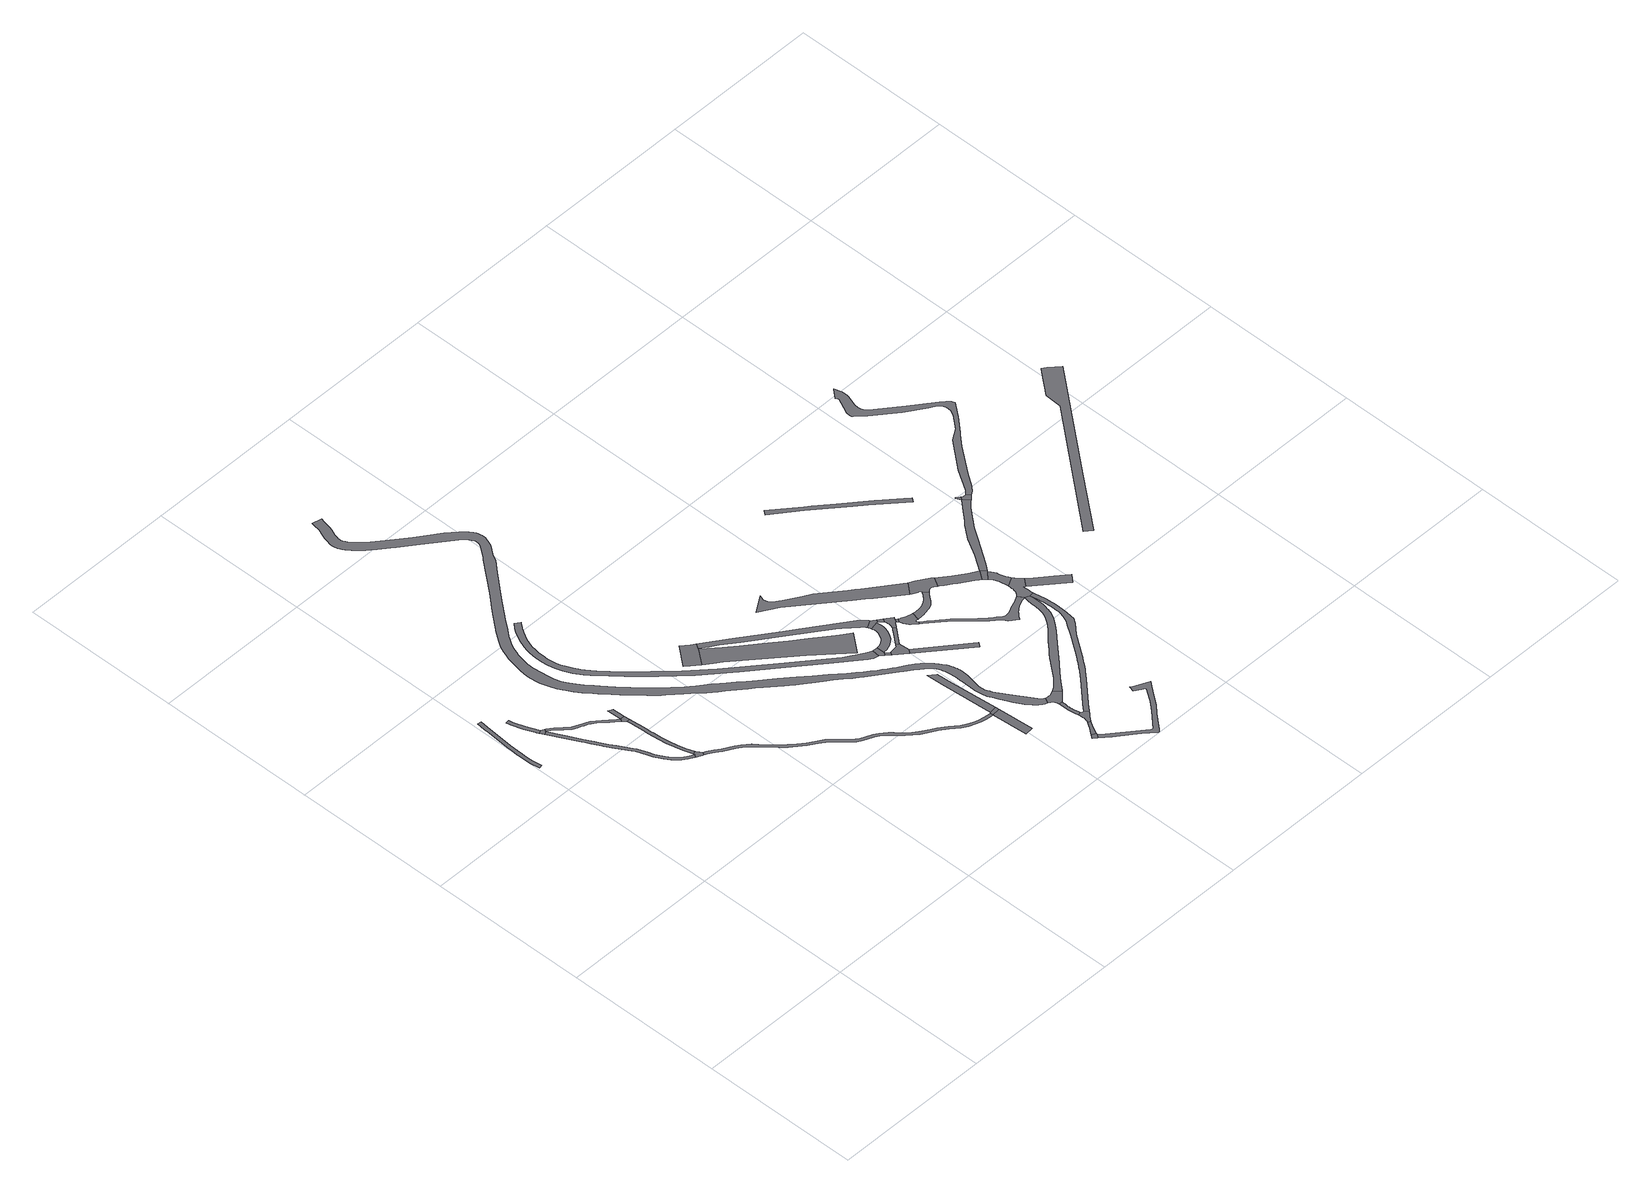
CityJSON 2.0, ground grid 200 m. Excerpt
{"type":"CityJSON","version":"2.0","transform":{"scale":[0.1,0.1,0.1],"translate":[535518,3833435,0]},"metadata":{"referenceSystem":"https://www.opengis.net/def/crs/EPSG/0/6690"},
"CityObjects":{
"road1":{"type":"Road","geometry":[{"type":"MultiSurface","lod":"1","boundaries":[[[0,1,2,3,4,5,6,7,8,9,10,11,12,13,14,15,16,17,18,19]]]}]},
"road2":{"type":"Road","geometry":[{"type":"MultiSurface","lod":"1","boundaries":[[[20,21,22,23,24,25,26,27,28,29,30]]]}]},
"road3":{"type":"Road","geometry":[{"type":"MultiSurface","lod":"1","boundaries":[[[30,29,31,32,33]]]}]},
"road4":{"type":"Road","geometry":[{"type":"MultiSurface","lod":"1","boundaries":[[[34,35,36,37,38,39,40,41,42,43,44,45,46,47,48,49,50,51,52,32,31,53,54,55,56,57,58,59,60,61,62,63,64,65,66,67,68,69,70,71]]]}]},
"road5":{"type":"Road","geometry":[{"type":"MultiSurface","lod":"1","boundaries":[[[72,73,74,75,76,77,78,79,80,81,82,83,84,33,32,85,86,87,88,89,90,91,92,93,94,95,96,97,98,99,100]]]}]},
"road6":{"type":"Road","geometry":[{"type":"MultiSurface","lod":"1","boundaries":[[[101,102,103,71,70,104,105,106]]]}]},
"road7":{"type":"Road","geometry":[{"type":"MultiSurface","lod":"1","boundaries":[[[107,108,109,110,111,112,113,114,115,116,117,118,119,120,121,122,123,124,125,126,103,102]]]}]},
"road8":{"type":"Road","geometry":[{"type":"MultiSurface","lod":"1","boundaries":[[[127,100,99,117,116]]]}]},
"road9":{"type":"Road","geometry":[{"type":"MultiSurface","lod":"1","boundaries":[[[128,129,130,131,132,133,100,127]]]}]},
"road10":{"type":"Road","geometry":[{"type":"MultiSurface","lod":"1","boundaries":[[[134,135,136,137,138,139,140,141,142,143,144,145,146,147,148,149,150,151,152,153,154,155,156,157,158,159,160,161,162,163,164,165,166,167,168,169,170,171,106,105,172,173,174,175,176,177,178,179,180,181,182,183,184,185,186,187,188,189,190,191,192,193,194,195,196,197,198,199,200,201,202,203,204,205,206,207,208,209,210,211]]]}]},
"road11":{"type":"Road","geometry":[{"type":"MultiSurface","lod":"1","boundaries":[[[212,213,214,215,216,217,218,219,220,221,222]]]}]},
"road12":{"type":"Road","attributes":{"RoadStructureAttribute.sectionType":"1"},"geometry":[{"type":"MultiSurface","lod":"1","boundaries":[[[223,224,225,226,227,228,229,230,231,232,233,234,235,236,237,238,239,240,241,242,243,244,245,246,247,248,249,250,251,252,253,254,255,256,257,258,259,260,261,262,263,264,265,266,267,268,269,270,271,272,273,274,275,276,277,278,279,280,281,282,283,284,285]]]}]},
"road13":{"type":"Road","attributes":{"RoadStructureAttribute.sectionType":"1"},"geometry":[{"type":"MultiSurface","lod":"1","boundaries":[[[286,287,288,289,290,291,292,293,294,295,296,297,298,299,300,301,302,303,304,305,306,307,308,309,310,311,312,313,314,315,316,317,318,319,320,321,322,323,324,325,326,327,328,329,330,331,332,333,334,335,336,337,338,339,340,341,342,343,344,345,346,347,348,349,350,351,352,353,354,355,356,357,358,359,360,361,362,363,364,365,366,367,368,369,370,371,372,373,374,375,376,377,378,379,380,381,382,383,384,385,386,387,388,389,390,391,392,393,394,395,396,397,398,399,400,401,402,403,404,405,406,407,408,409,410,411,412,413,414,415,416,417,418,419,420,421,422,423,424,425,426,427,428,429,430,431,432,433,434,435,436,437,438,439,440,441,442,443,444,445,446,447,448,449,450,451,452,453,454,455,456,457,458,459,460,461,462,463,464,465,466,467,468,469,470,471,472,473,474,475,476,477,478,479,480,481,482,483,484,485,486,487,488,489,490,491,492,493,494,495,496,497,498,499,500,501,502,503,504,505,506,507,508,509,510,511,512,513,514,515,516,517,518,519,520,521,522,523,524,525,526,527,528,529,530,531,532,533,534,535,536,537,538,539,540,541,542,543,544,545,546,547,548,549,550,551,552,553,554,555,556,557,558,559,560,561,562,563,564,565,566,567,568,569,570,571,572,573,574,575,576,577,578,579,580,581,582,583,584,585,586,587,588,589,590,591,592,593,594,595,596,597,598,599,600,601,602,603,604,605]]]}]},
"road14":{"type":"Road","attributes":{"RoadStructureAttribute.sectionType":"1"},"geometry":[{"type":"MultiSurface","lod":"1","boundaries":[[[606,607,608,609,610,611,612,613,614,615,616,617,618,619,620,621,622,217,216]]]}]},
"road15":{"type":"Road","geometry":[{"type":"MultiSurface","lod":"1","boundaries":[[[623,624,625,210]]]}]},
"road16":{"type":"Road","geometry":[{"type":"MultiSurface","lod":"1","boundaries":[[[626,627,211,210,625]]]}]},
"road17":{"type":"Road","attributes":{"RoadStructureAttribute.sectionType":"1"},"geometry":[{"type":"MultiSurface","lod":"1","boundaries":[[[628,629,630,631,632,633,634,635,636,637,222,221,638,639,640,641,642,643,644,645,646,647,648,649,650]]]}]},
"road18":{"type":"Road","geometry":[{"type":"MultiSurface","lod":"1","boundaries":[[[651,652,653,654,627,626]]]}]},
"road19":{"type":"Road","geometry":[{"type":"MultiSurface","lod":"1","boundaries":[[[655,656,657,658,659]]]}]},
"road20":{"type":"Road","geometry":[{"type":"MultiSurface","lod":"1","boundaries":[[[660,253,252,661,662,663,664,665]]]}]},
"road21":{"type":"Road","attributes":{"RoadStructureAttribute.sectionType":"1"},"geometry":[{"type":"MultiSurface","lod":"1","boundaries":[[[666,667,668,669,670,655,659,671,672,673,674,675,676,677]]]}]},
"road22":{"type":"Road","attributes":{"RoadStructureAttribute.sectionType":"1"},"geometry":[{"type":"MultiSurface","lod":"1","boundaries":[[[662,661,678,679]]]}]},
"road23":{"type":"Road","geometry":[{"type":"MultiSurface","lod":"1","boundaries":[[[680,681,679,678,682,683,684,685]]]}]},
"road24":{"type":"Road","geometry":[{"type":"MultiSurface","lod":"1","boundaries":[[[686,687,688,689,690,691,692,693,694,695,696,666,677,697,698,699,700,701]]]}]},
"road25":{"type":"Road","attributes":{"RoadStructureAttribute.sectionType":"1"},"geometry":[{"type":"MultiSurface","lod":"1","boundaries":[[[702,703,704,705,706,707,708,709,710,711,712,713,714,715,716,717,718,719,688,687]]]}]},
"road26":{"type":"Road","geometry":[{"type":"MultiSurface","lod":"1","boundaries":[[[720,721,722,723,724,725,726,727,728,729,730,731,732,733,734,735,736,737,738,739,740,741,742,743,744,745,746,747,748,749,665,664]]]}]},
"road27":{"type":"Road","geometry":[{"type":"MultiSurface","lod":"1","boundaries":[[[750,751,752,753,754,755,756,757,758,759,760,449,448,761,762,763,764,765,766,767,768,769,770,771,772,711,710,773,774,775,776,777]]]}]},
"road28":{"type":"Road","geometry":[{"type":"MultiSurface","lod":"1","boundaries":[[[778,779,780,680,685,781,782,783]]]}]},
"road29":{"type":"Road","geometry":[{"type":"MultiSurface","lod":"1","boundaries":[[[650,649,784,785,736,735,786,787,788,789]]]}]},
"road30":{"type":"Road","attributes":{"RoadStructureAttribute.sectionType":"1"},"geometry":[{"type":"MultiSurface","lod":"1","boundaries":[[[790,791,792,793,794,795,796,797,798,799,800,801,802,803,804,805,806,807,808,809,810,811,812,813,814,815,816,658,657]]]}]},
"road31":{"type":"Road","attributes":{"RoadStructureAttribute.sectionType":"1"},"geometry":[{"type":"MultiSurface","lod":"1","boundaries":[[[817,818,684,683]]]}]},
"road32":{"type":"Road","attributes":{"RoadStructureAttribute.sectionType":"1"},"geometry":[{"type":"MultiSurface","lod":"1","boundaries":[[[789,788,819,820,821,822,823,824]]]}]},
"road33":{"type":"Road","geometry":[{"type":"MultiSurface","lod":"1","boundaries":[[[825,824,823,826,827,828,829,830,831,832,778,783,833,834,835,836,837,838]]]}]},
"road34":{"type":"Road","geometry":[{"type":"MultiSurface","lod":"1","boundaries":[[[839,840,841,842,843,844,845,846,847,848,849,850,851,852,853,854,855,856,857]]]}]},
"road35":{"type":"Road","attributes":{"RoadStructureAttribute.sectionType":"1"},"geometry":[{"type":"MultiSurface","lod":"1","boundaries":[[[838,837,858,859,860,861]]]}]},
"road36":{"type":"Road","geometry":[{"type":"MultiSurface","lod":"1","boundaries":[[[862,863,864,865,866,867,868,861,860,869,870,871,872,873,874,875,876,877,878,879,880,881,882,883,884,885,886,887,888,889,890,891,892,893,894,895,896,897]]]}]},
"road37":{"type":"Road","attributes":{"RoadStructureAttribute.sectionType":"1"},"geometry":[{"type":"MultiSurface","lod":"1","boundaries":[[[898,899,900,901,902,903,904,905,906,907,908,909,910,911,912,913,914,915,897,896,916,917,918,919,920,921,922,923,924,925,926,927,928,929,930,931,932,933,934,935]]]}]},
"road38":{"type":"Road","attributes":{"RoadStructureAttribute.sectionType":"1"},"geometry":[{"type":"MultiSurface","lod":"1","boundaries":[[[936,937,938,939,940,941,942,943,944,945,946,947,948,949,950,951,952,953,954,955,956,957,958,959,960,961,962,963,964,965,966,967,968,969,970,971,972,973,974,975,976,977,978,979,980,981,982,983,984,985,986,987,988,989,990,991,992,993,994,995,996,997,998,999,1000,1001,1002,1003,1004,1005,701,700]]]}]},
"road39":{"type":"Road","attributes":{"RoadStructureAttribute.sectionType":"1"},"geometry":[{"type":"MultiSurface","lod":"1","boundaries":[[[1006,1007,1008,1009,1010,1011,1012,1013,1014,1015,1016,1017,1018,1019,1020,1021,1022,1023,1024,1025,1026,1027,1028,1029,1030,1031,1032,1033,1034,1035,1036,1037,1038,1039,1040,1041,1042,1043,1044,1045,1046,1047,1048,1049,1050,750,777,1051,1052,1053,1054,1055,1056,1057,1058,1059,1060,1061,1062,1063,1064,1065,1066,1067,1068,1069,1070,1071,1072,1073,1074,1075,1076,1077,1078,970]]]}]},
"road40":{"type":"Road","attributes":{"RoadStructureAttribute.sectionType":"1"},"geometry":[{"type":"MultiSurface","lod":"1","boundaries":[[[1079,1080,1081,1082,1083,1084,1085,1086,1087,1088,1089,1090,1091,1092,1093,1094,1095,1096,1097,1098,1099,1100,1101,1102,1103,1104,1105,1106,1107,1108,1109,1110,1111,1112,1113,1114,1115,1116,1117,1118,1119,1120,1121,1122,1123,1124,883,882,1125,1126,1127,1128,1129,1130,1131,1132,1133,1134,1135,1136,1137,1138,1139,1140,1141,1142,1143,1144,1145,1146,1147,1148,1149,1150,1151,1152,1153,1154,1155,1156,1157,1158,1159,1160,1161,1162,1163,1006,1164]]]}]},
"road41":{"type":"Road","geometry":[{"type":"MultiSurface","lod":"1","boundaries":[[[1165,1166,1167,857,856,1168,1169,1170,1171,1172,898,935,1173,1174,1175,1176,1177,1178,1179,1180,1181,1182,1183,1184,1185,1186]]]}]},
"road42":{"type":"Road","attributes":{"RoadStructureAttribute.sectionType":"1"},"geometry":[{"type":"MultiSurface","lod":"1","boundaries":[[[1187,1188,1186,1185,1189,1190,1191,1192,1193,1194,1195,1196,1197]]]}]},
"road43":{"type":"Road","geometry":[{"type":"MultiSurface","lod":"1","boundaries":[[[1197,1196,1198,1199,1200,1201,1202]]]}]},
"road44":{"type":"Road","geometry":[{"type":"MultiSurface","lod":"1","boundaries":[[[1203,1204,1205,1206,1207,1208,1209,1210,1211,1212,1213,1214,1215,1216,1217,1218,1219,1220,1221,1164,1006,970,969,1222,1223,1224,1225,1226,1227,1228]]]}]},
"road45":{"type":"Road","attributes":{"RoadStructureAttribute.sectionType":"1"},"geometry":[{"type":"MultiSurface","lod":"1","boundaries":[[[1229,1230,1231,1232,1233,1234,1235,1236,1237,1238,1239,1240,1201,1200,1241,1242,1243,1244,1245,1246,1247,1248,1249,1250,1251,1207,1206]]]}]},
"road46":{"type":"Road","attributes":{"RoadStructureAttribute.sectionType":"1"},"geometry":[{"type":"MultiSurface","lod":"1","boundaries":[[[1252,1253,1254,1255,1256,1257,1258,1259,1260,1261,1262,1263,1264]]]}]},
"road47":{"type":"Road","attributes":{"RoadStructureAttribute.sectionType":"1"},"geometry":[{"type":"MultiSurface","lod":"1","boundaries":[[[1265,1266,1267,1268,1228,1227]]]}]},
"road48":{"type":"Road","attributes":{"RoadStructureAttribute.sectionType":"1"},"geometry":[{"type":"MultiSurface","lod":"1","boundaries":[[[1269,1270,1271,1272,1273,1274,1275,1197,1202,1276,1277,1278,1279,1280,1281,1282]]]}]},
"road49":{"type":"Road","attributes":{"RoadStructureAttribute.sectionType":"1"},"geometry":[{"type":"MultiSurface","lod":"1","boundaries":[[[1283,1284,1285,1269,1286]]]}]},
"road50":{"type":"Road","geometry":[{"type":"MultiSurface","lod":"1","boundaries":[[[1287,1286,1269,1282,1288,1289]]]}]},
"road51":{"type":"Road","attributes":{"RoadStructureAttribute.sectionType":"1"},"geometry":[{"type":"MultiSurface","lod":"1","boundaries":[[[1290,1291,1292,1293,1294,1295,1296,1297,1298,1299,1300,1301,1302,1303,1304,1305,1306,1307,1308,1309,1310,1311,1312,1313,1314,1315,1316,1317,1318,1319,1320,1321,1322,1323,1324,1325,1326,1327,1328,1329,1330,1331,1332,1333,1334,1335,1289,1288]]]}]},
"road52":{"type":"Road","geometry":[{"type":"MultiSurface","lod":"1","boundaries":[[[1336,1337,1338,1339,1340,1341,1342,1343,1344]]]}]}
},
"vertices":[
[55,5386,0],[44,5282,0],[36,5206,0],[14,4917,0],[10,4839,0],[7,4762,0],[7,4734,0],[7,4614,0],[10,4562,0],[26,4453,0],[70,4459,0],[55,4563,0],[52,4616,0],[52,4705,0],[52,4761,0],[54,4806,0],[59,4915,0],[81,5202,0],[84,5232,0],[99,5382,0],
[432,4856,0],[374,4992,0],[330,5132,0],[319,5185,0],[275,5176,0],[286,5121,0],[332,4976,0],[386,4849,0],[391,4837,0],[403,4814,0],[443,4834,0],
[430,4761,0],[470,4782,0],[486,4813,0],
[1300,3393,0],[1264,3412,0],[1237,3426,0],[1184,3460,0],[1149,3498,0],[1116,3535,0],[1073,3602,0],[1020,3701,0],[995,3763,0],[947,3891,0],[927,3933,0],[835,4088,0],[791,4163,0],[764,4210,0],[738,4259,0],[716,4303,0],[657,4415,0],[580,4568,0],[528,4670,0],[530,4567,0],[622,4396,0],[641,4359,0],[670,4303,0],[729,4191,0],[735,4180,0],[800,4067,0],[891,3914,0],[910,3875,0],[958,3748,0],[984,3684,0],[1039,3582,0],[1084,3511,0],[1120,3471,0],[1159,3429,0],[1217,3391,0],[1282,3358,0],[1288,3354,0],[1315,3386,0],
[1095,4378,0],[1063,4406,0],[1007,4460,0],[961,4499,0],[907,4538,0],[871,4557,0],[841,4571,0],[785,4592,0],[764,4600,0],[710,4628,0],[645,4685,0],[573,4754,0],[504,4804,0],[486,4774,0],[551,4728,0],[621,4660,0],[690,4599,0],[746,4570,0],[774,4558,0],[802,4548,0],[817,4542,0],[855,4525,0],[889,4508,0],[939,4471,0],[983,4434,0],[1040,4380,0],[1080,4345,0],[1135,4298,0],[1158,4324,0],
[1373,3375,0],[1351,3413,0],[1314,3399,0],[1365,3316,0],[1376,3310,0],[1395,3345,0],
[1311,3526,0],[1286,3627,0],[1267,3730,0],[1255,3825,0],[1246,3928,0],[1242,3971,0],[1239,4023,0],[1233,4134,0],[1224,4205,0],[1220,4255,0],[1180,4252,0],[1184,4201,0],[1194,4130,0],[1198,4036,0],[1202,3968,0],[1203,3956,0],[1215,3821,0],[1228,3724,0],[1247,3619,0],[1272,3515,0],
[1215,4329,0],
[1212,4368,0],[1208,4438,0],[1206,4486,0],[1154,4509,0],[1149,4511,0],[1150,4498,0],
[3891,1514,0],[3844,1520,0],[3784,1532,0],[3724,1553,0],[3650,1582,0],[3587,1621,0],[3487,1702,0],[3386,1774,0],[3324,1811,0],[3213,1876,0],[3154,1923,0],[3098,1973,0],[3017,2065,0],[2980,2104,0],[2939,2140,0],[2899,2171,0],[2845,2203,0],[2760,2243,0],[2706,2268,0],[2666,2293,0],[2636,2320,0],[2508,2456,0],[2468,2496,0],[2435,2524,0],[2366,2572,0],[2264,2637,0],[2182,2700,0],[2106,2764,0],[2042,2830,0],[1894,2997,0],[1847,3050,0],[1805,3088,0],[1762,3122,0],[1700,3163,0],[1573,3236,0],[1508,3279,0],[1453,3314,0],[1431,3326,0],[1431,3281,0],[1433,3280,0],[1486,3245,0],[1552,3202,0],[1679,3129,0],[1738,3090,0],[1779,3057,0],[1819,3021,0],[1864,2970,0],[2012,2802,0],[2079,2735,0],[2157,2669,0],[2241,2604,0],[2344,2539,0],[2411,2492,0],[2440,2467,0],[2479,2428,0],[2608,2291,0],[2642,2260,0],[2687,2233,0],[2743,2206,0],[2826,2168,0],[2877,2138,0],[2913,2110,0],[2952,2075,0],[2987,2038,0],[3069,1945,0],[3128,1892,0],[3190,1843,0],[3303,1777,0],[3364,1740,0],[3463,1670,0],[3564,1588,0],[3632,1546,0],[3710,1516,0],[3773,1493,0],[3838,1480,0],[3889,1474,0],[3939,1476,0],[3935,1516,0],
[2485,4551,0],[2386,4630,0],[2193,4386,0],[2249,4333,0],[2347,4259,0],[2491,4450,0],[2490,4454,0],[2491,4458,0],[2493,4461,0],[2495,4461,0],[2534,4518,0],
[1420,6146,0],[1370,6085,0],[1341,6043,0],[1310,5993,0],[1266,5903,0],[1236,5819,0],[1222,5767,0],[1211,5712,0],[1206,5666,0],[1201,5616,0],[1202,5531,0],[1211,5443,0],[1229,5357,0],[1255,5276,0],[1274,5233,0],[1304,5169,0],[1367,5068,0],[1414,5009,0],[1430,4990,0],[1653,4736,0],[1800,4580,0],[1901,4473,0],[2183,4202,0],[2542,3894,0],[2931,3578,0],[3293,3286,0],[3626,3018,0],[3678,2988,0],[3717,2976,0],[3745,2973,0],[3754,3073,0],[3720,3085,0],[3683,3107,0],[3464,3240,0],[2934,3670,0],[2419,4092,0],[2137,4349,0],[1925,4557,0],[1902,4581,0],[1699,4791,0],[1507,5016,0],[1427,5115,0],[1413,5138,0],[1390,5175,0],[1360,5228,0],[1333,5289,0],[1305,5356,0],[1290,5418,0],[1282,5469,0],[1277,5523,0],[1277,5589,0],[1281,5649,0],[1289,5712,0],[1301,5769,0],[1319,5829,0],[1339,5879,0],[1362,5928,0],[1389,5975,0],[1404,5996,0],[1428,6031,0],[1434,6038,0],[1471,6088,0],[1481,6099,0],
[1029,8743,0],[1028,8730,0],[1023,8703,0],[1008,8634,0],[999,8600,0],[987,8565,0],[960,8494,0],[943,8440,0],[935,8405,0],[933,8387,0],[933,8360,0],[935,8337,0],[938,8322,0],[948,8291,0],[969,8247,0],[986,8218,0],[1025,8163,0],[1045,8139,0],[1087,8094,0],[1130,8052,0],[1222,7973,0],[1337,7882,0],[1386,7845,0],[1527,7742,0],[1596,7689,0],[1743,7574,0],[1818,7518,0],[1893,7466,0],[1929,7438,0],[1964,7405,0],[1981,7387,0],[2003,7358,0],[2019,7333,0],[2025,7319,0],[2033,7298,0],[2037,7275,0],[2037,7263,0],[2035,7246,0],[2024,7214,0],[1913,7063,0],[1890,7043,0],[1573,6650,0],[1400,6444,0],[1190,6187,0],[1144,6124,0],[1115,6085,0],[1076,6024,0],[1060,5993,0],[1031,5930,0],[1008,5864,0],[994,5819,0],[972,5727,0],[955,5645,0],[948,5603,0],[941,5541,0],[938,5478,0],[939,5447,0],[947,5370,0],[957,5319,0],[965,5285,0],[986,5218,0],[1021,5134,0],[1049,5079,0],[1068,5044,0],[1111,4974,0],[1162,4900,0],[1198,4852,0],[1269,4762,0],[1273,4758,0],[1359,4652,0],[1418,4583,0],[1424,4576,0],[1503,4491,0],[1554,4434,0],[1611,4368,0],[1646,4329,0],[1679,4295,0],[1687,4286,0],[1714,4260,0],[1750,4226,0],[1825,4160,0],[1875,4116,0],[1894,4098,0],[1950,4046,0],[2025,3977,0],[2076,3931,0],[2123,3890,0],[2172,3849,0],[2231,3802,0],[2327,3727,0],[2426,3649,0],[2484,3603,0],[2535,3560,0],[2551,3546,0],[2665,3446,0],[2708,3409,0],[2722,3398,0],[2763,3364,0],[2818,3321,0],[2885,3270,0],[2993,3190,0],[3089,3118,0],[3144,3077,0],[3227,3011,0],[3310,2945,0],[3366,2902,0],[3407,2871,0],[3535,2781,0],[3597,2739,0],[3716,2647,0],[3758,2616,0],[3845,2556,0],[3897,2519,0],[3929,2495,0],[3937,2489,0],[3959,2470,0],[3977,2455,0],[3991,2440,0],[4004,2426,0],[4013,2415,0],[4022,2402,0],[4029,2390,0],[4036,2376,0],[4042,2362,0],[4048,2344,0],[4054,2321,0],[4060,2297,0],[4065,2273,0],[4069,2243,0],[4072,2217,0],[4074,2182,0],[4076,2135,0],[4077,2087,0],[4076,2071,0],[4076,2007,0],[4075,1930,0],[4075,1883,0],[4075,1871,0],[4077,1834,0],[4079,1805,0],[4083,1779,0],[4088,1756,0],[4094,1734,0],[4101,1713,0],[4111,1687,0],[4124,1657,0],[4152,1599,0],[4204,1487,0],[4222,1450,0],[4240,1416,0],[4254,1391,0],[4271,1363,0],[4286,1341,0],[4304,1317,0],[4322,1295,0],[4341,1273,0],[4380,1232,0],[4386,1226,0],[4405,1211,0],[4420,1199,0],[4435,1190,0],[4443,1186,0],[4468,1174,0],[4504,1242,0],[4495,1246,0],[4484,1253,0],[4476,1258,0],[4469,1265,0],[4462,1273,0],[4455,1284,0],[4444,1302,0],[4403,1367,0],[4278,1563,0],[4240,1622,0],[4218,1659,0],[4200,1692,0],[4184,1723,0],[4173,1748,0],[4169,1756,0],[4160,1781,0],[4153,1801,0],[4149,1819,0],[4147,1834,0],[4146,1849,0],[4146,1867,0],[4147,1883,0],[4149,1905,0],[4154,1934,0],[4162,1973,0],[4170,2010,0],[4173,2025,0],[4179,2053,0],[4183,2081,0],[4187,2115,0],[4188,2145,0],[4188,2172,0],[4187,2193,0],[4185,2216,0],[4182,2236,0],[4177,2257,0],[4171,2279,0],[4163,2301,0],[4153,2327,0],[4142,2350,0],[4130,2370,0],[4115,2395,0],[4096,2425,0],[4075,2453,0],[4068,2463,0],[4045,2492,0],[4025,2514,0],[4008,2533,0],[3990,2550,0],[3970,2569,0],[3948,2587,0],[3921,2607,0],[3896,2624,0],[3862,2646,0],[3816,2675,0],[3754,2713,0],[3712,2741,0],[3670,2769,0],[3621,2803,0],[3578,2835,0],[3521,2878,0],[3459,2927,0],[3397,2978,0],[3323,3040,0],[3172,3169,0],[3042,3281,0],[2911,3392,0],[2753,3524,0],[2711,3559,0],[2592,3659,0],[2495,3740,0],[2415,3809,0],[2334,3878,0],[2280,3924,0],[2229,3965,0],[2210,3980,0],[2076,4084,0],[2026,4125,0],[1980,4163,0],[1945,4192,0],[1908,4226,0],[1872,4261,0],[1828,4304,0],[1761,4374,0],[1713,4425,0],[1571,4578,0],[1528,4630,0],[1416,4772,0],[1366,4833,0],[1325,4885,0],[1293,4925,0],[1260,4970,0],[1211,5040,0],[1172,5104,0],[1155,5135,0],[1131,5184,0],[1103,5260,0],[1095,5313,0],[1090,5349,0],[1084,5412,0],[1080,5456,0],[1076,5499,0],[1071,5541,0],[1072,5578,0],[1073,5623,0],[1089,5701,0],[1110,5787,0],[1122,5827,0],[1143,5885,0],[1167,5941,0],[1180,5963,0],[1214,6017,0],[1239,6052,0],[1298,6126,0],[1401,6255,0],[1607,6508,0],[1855,6804,0],[1968,6933,0],[2021,7024,0],[2102,7131,0],[2122,7180,0],[2139,7232,0],[2145,7258,0],[2147,7298,0],[2143,7333,0],[2136,7357,0],[2130,7372,0],[2116,7401,0],[2087,7442,0],[2064,7467,0],[2016,7514,0],[1898,7623,0],[1710,7752,0],[1617,7818,0],[1539,7877,0],[1384,7998,0],[1298,8066,0],[1211,8140,0],[1173,8178,0],[1136,8218,0],[1120,8237,0],[1086,8284,0],[1075,8303,0],[1060,8335,0],[1055,8352,0],[1054,8356,0],[1053,8366,0],[1053,8379,0],[1054,8385,0],[1059,8409,0],[1073,8454,0],[1100,8525,0],[1114,8566,0],[1124,8606,0],[1140,8679,0],[1148,8716,0],
[2448,4183,0],[2537,4119,0],[2852,3855,0],[3214,3543,0],[3451,3331,0],[3617,3169,0],[3810,3409,0],[3722,3470,0],[3655,3519,0],[3542,3606,0],[3420,3699,0],[3250,3828,0],[3029,4004,0],[2834,4158,0],[2692,4276,0],[2566,4382,0],[2495,4446,0],
[3978,1021,0],[4082,1031,0],[4042,1486,0],
[4037,1532,0],[3947,1517,0],
[4056,3416,0],[4032,3451,0],[4017,3466,0],[3998,3484,0],[3970,3508,0],[3820,3615,0],[3458,3872,0],[3311,3973,0],[2860,4288,0],[2565,4497,0],[2598,4388,0],[2689,4325,0],[2880,4187,0],[3282,3903,0],[3723,3590,0],[3821,3500,0],[3848,3475,0],[3889,3440,0],[3922,3412,0],[3943,3393,0],[3962,3368,0],[3970,3354,0],[4062,3404,0],
[3987,2130,0],[3970,2329,0],[3885,2397,0],[3900,2187,0],
[4439,503,0],[4406,461,0],[4454,422,0],[4488,463,0],[4494,479,0],
[3786,3068,0],[3794,2932,0],[3816,2958,0],[3815,2963,0],[3818,2970,0],[3819,3068,0],
[4551,662,0],[4540,643,0],[4528,624,0],[4507,593,0],[4485,562,0],[4502,498,0],[4517,532,0],[4529,554,0],[4541,577,0],[4555,600,0],[4572,626,0],[4588,649,0],
[3846,2888,0],[3870,2918,0],
[3994,2960,0],[3968,2928,0],[3855,2881,0],[4000,2762,0],[4036,2806,0],[4023,2936,0],
[4621,810,0],[4607,818,0],[4568,812,0],[4570,794,0],[4572,776,0],[4573,754,0],[4573,735,0],[4571,718,0],[4568,705,0],[4564,691,0],[4558,678,0],[4611,679,0],[4633,707,0],[4661,739,0],[4684,765,0],[4640,805,0],
[4601,848,0],[4589,910,0],[4586,931,0],[4584,948,0],[4583,965,0],[4583,983,0],[4586,1028,0],[4587,1052,0],[4586,1071,0],[4546,1069,0],[4547,1052,0],[4546,1030,0],[4543,985,0],[4543,964,0],[4544,945,0],[4546,926,0],[4550,903,0],[4562,841,0],
[3824,2970,0],[3826,2970,0],[3865,2972,0],[3906,2985,0],[3943,3001,0],[3981,3027,0],[4016,3058,0],[4042,3091,0],[4063,3126,0],[4080,3166,0],[4090,3204,0],[4097,3243,0],[4096,3277,0],[4093,3307,0],[4089,3331,0],[4088,3332,0],[3989,3308,0],[3992,3295,0],[3995,3274,0],[3994,3242,0],[3991,3215,0],[3980,3187,0],[3968,3162,0],[3955,3142,0],[3947,3133,0],[3931,3116,0],[3906,3097,0],[3879,3083,0],[3846,3072,0],[3823,3068,0],
[4630,1255,0],[4613,1247,0],[4600,1242,0],[4585,1237,0],[4572,1235,0],[4557,1234,0],[4552,1234,0],[4546,1234,0],[4542,1234,0],[4526,1236,0],[4514,1239,0],[4488,1165,0],[4499,1158,0],[4508,1152,0],[4517,1144,0],[4519,1142,0],[4527,1132,0],[4532,1124,0],[4536,1116,0],[4537,1113,0],[4541,1104,0],[4544,1091,0],[4546,1074,0],[4602,1085,0],[4645,1124,0],[4676,1153,0],[4686,1163,0],[4708,1187,0],
[4149,3153,0],[4130,3130,0],[4119,3115,0],[4160,3102,0],[4163,3106,0],[4180,3127,0],
[3976,3343,0],[3986,3319,0],[4095,3335,0],[4099,3335,0],[4104,3334,0],[4123,3361,0],
[4575,324,0],[4750,190,0],[4832,129,0],[4954,13,0],[4961,9,0],[4970,8,0],[4979,12,0],[5001,31,0],[5160,218,0],[5245,312,0],[5352,453,0],[5462,598,0],[5281,684,0],[5249,699,0],[5232,634,0],[5312,585,0],[5348,563,0],[5350,554,0],[5350,545,0],[5332,520,0],[5245,400,0],[5148,284,0],[4967,93,0],[4958,90,0],[4949,90,0],[4940,95,0],[4519,438,0],
[4585,2284,0],[4625,2332,0],
[4112,3330,0],[4123,3321,0],[4135,3308,0],[4144,3296,0],[4153,3282,0],[4180,3321,0],
[4281,3251,0],[4161,3261,0],[4166,3245,0],[4167,3240,0],[4168,3223,0],[4167,3207,0],[4163,3188,0],[4158,3173,0],[4190,3140,0],[4231,3190,0],[4233,3190,0],[4239,3189,0],[4245,3187,0],[4261,3226,0],
[4620,3602,0],[4348,3803,0],[4297,3840,0],[4233,3887,0],[3937,4123,0],[3838,4181,0],[3645,4293,0],[3558,4357,0],[3541,4374,0],[3523,4405,0],[3509,4450,0],[3528,4511,0],[3316,4375,0],[3550,4237,0],[4153,3754,0],[4264,3668,0],[4335,3612,0],[4647,3370,0],[4758,3503,0],
[4250,3184,0],[4255,3179,0],[4261,3171,0],[4292,3207,0],
[4436,3153,0],[4407,3161,0],[4397,3163,0],[4368,3172,0],[4345,3181,0],[4325,3189,0],[4317,3193,0],[4266,3163,0],[4271,3151,0],[4282,3120,0],[4287,3107,0],[4289,3103,0],[4294,3092,0],[4302,3079,0],[4313,3065,0],[4324,3054,0],[4329,3049,0],[4330,3048,0],[4348,3031,0],[4374,3009,0],[4393,2991,0],[4405,3014,0],[4401,3020,0],[4399,3025,0],[4398,3027,0],[4397,3031,0],[4397,3036,0],[4398,3042,0],[4400,3047,0],[4402,3049,0],[4405,3051,0],[4409,3052,0],[4417,3051,0],[4426,3050,0],[4434,3048,0],[4458,3149,0],
[4759,3291,0],[4737,3260,0],[4721,3240,0],[4705,3222,0],[4694,3211,0],[4682,3201,0],[4667,3189,0],[4653,3179,0],[4640,3171,0],[4623,3163,0],[4609,3157,0],[4595,3153,0],[4580,3149,0],[4562,3146,0],[4546,3144,0],[4524,3143,0],[4504,3144,0],[4483,3146,0],[4450,3048,0],[4475,3048,0],[4500,3048,0],[4523,3050,0],[4545,3052,0],[4573,3057,0],[4596,3063,0],[4618,3069,0],[4633,3074,0],[4648,3080,0],[4665,3088,0],[4680,3097,0],[4692,3106,0],[4704,3116,0],[4718,3128,0],[4729,3140,0],[4744,3158,0],[4787,3214,0],[4801,3232,0],[4814,3246,0],
[4697,779,0],[4715,799,0],[4770,858,0],[4892,987,0],[4957,1056,0],[5016,1120,0],[5060,1170,0],[5096,1212,0],[5108,1226,0],[5113,1232,0],[5142,1267,0],[5173,1307,0],[5186,1324,0],[5188,1326,0],[5225,1375,0],[5238,1393,0],[5320,1505,0],[5432,1660,0],[5541,1779,0],[5583,1844,0],[5591,1901,0],[5599,1958,0],[5603,1996,0],[5605,2032,0],[5606,2046,0],[5607,2087,0],[5607,2121,0],[5606,2151,0],[5603,2191,0],[5599,2228,0],[5594,2260,0],[5578,2355,0],[5571,2397,0],[5567,2422,0],[5516,2416,0],[5530,2332,0],[5537,2283,0],[5542,2241,0],[5548,2171,0],[5551,2120,0],[5552,2092,0],[5552,2061,0],[5550,2035,0],[5548,2016,0],[5547,2010,0],[5543,1990,0],[5538,1973,0],[5531,1951,0],[5522,1928,0],[5510,1901,0],[5489,1859,0],[5469,1830,0],[5385,1697,0],[5272,1540,0],[5190,1429,0],[5164,1395,0],[5140,1363,0],[5139,1361,0],[5130,1350,0],[5095,1305,0],[5091,1301,0],[5061,1264,0],[5050,1250,0],[5015,1209,0],[4972,1160,0],[4913,1096,0],[4849,1028,0],[4726,899,0],[4671,840,0],[4653,819,0],
[5454,2444,0],[5450,2416,0],[5448,2405,0],[5443,2370,0],[5440,2341,0],[5438,2322,0],[5436,2264,0],[5435,2238,0],[5433,2214,0],[5430,2197,0],[5426,2180,0],[5421,2159,0],[5416,2141,0],[5407,2118,0],[5398,2097,0],[5389,2079,0],[5379,2061,0],[5366,2040,0],[5354,2022,0],[5337,1999,0],[5325,1984,0],[5304,1959,0],[5283,1936,0],[5248,1901,0],[5190,1845,0],[5149,1804,0],[5108,1763,0],[5060,1712,0],[5045,1696,0],[5018,1667,0],[4980,1624,0],[4953,1590,0],[4935,1568,0],[4903,1529,0],[4882,1501,0],[4839,1447,0],[4811,1414,0],[4790,1390,0],[4764,1363,0],[4742,1341,0],[4716,1317,0],[4697,1301,0],[4690,1295,0],[4667,1277,0],[4648,1265,0],[4743,1225,0],[4799,1291,0],[4845,1342,0],[4898,1399,0],[4976,1481,0],[4986,1492,0],[5048,1559,0],[5091,1606,0],[5196,1719,0],[5313,1846,0],[5355,1891,0],[5377,1918,0],[5400,1947,0],[5417,1969,0],[5434,1995,0],[5448,2017,0],[5460,2040,0],[5472,2065,0],[5480,2087,0],[5488,2110,0],[5496,2137,0],[5501,2159,0],[5505,2182,0],[5510,2211,0],[5513,2236,0],[5515,2270,0],[5517,2306,0],[5517,2347,0],
[5391,2506,0],[5374,2496,0],[5353,2485,0],[5334,2476,0],[5313,2467,0],[5250,2444,0],[5223,2433,0],[5197,2421,0],[5171,2410,0],[5166,2408,0],[5153,2404,0],[5142,2401,0],[5132,2400,0],[5125,2400,0],[5117,2401,0],[5108,2403,0],[5101,2406,0],[5098,2407,0],[5088,2413,0],[5077,2421,0],[5055,2441,0],[5050,2446,0],[5035,2458,0],[5025,2466,0],[5014,2474,0],[4972,2506,0],[4965,2511,0],[4943,2529,0],[4916,2553,0],[4883,2584,0],[4855,2612,0],[4806,2665,0],[4771,2701,0],[4736,2737,0],[4712,2761,0],[4689,2782,0],[4676,2793,0],[4636,2827,0],[4584,2870,0],[4546,2903,0],[4509,2935,0],[4482,2957,0],[4455,2977,0],[4433,2993,0],[4422,3000,0],[4411,3008,0],[4421,2966,0],[4470,2925,0],[4569,2843,0],[4622,2799,0],[4654,2772,0],[4681,2748,0],[4709,2721,0],[4736,2693,0],[4767,2659,0],[4816,2603,0],[4828,2590,0],[4863,2551,0],[4891,2521,0],[4918,2494,0],[4943,2471,0],[4964,2455,0],[4988,2436,0],[5012,2418,0],[5027,2405,0],[5040,2392,0],[5049,2381,0],[5058,2369,0],[5066,2356,0],[5081,2330,0],[5177,2251,0],[5195,2275,0],[5213,2300,0],[5226,2315,0],[5238,2329,0],[5253,2344,0],[5269,2358,0],[5289,2374,0],[5308,2387,0],[5326,2398,0],[5348,2409,0],[5366,2417,0],[5387,2425,0],[5396,2428,0],[5420,2435,0],[5407,2518,0],
[4987,3363,0],[4981,3370,0],[4831,3465,0],[4667,3354,0],[4727,3325,0],[4749,3318,0],[4759,3312,0],[4764,3301,0],[4822,3253,0],[4830,3259,0],[4838,3264,0],[4845,3267,0],[4852,3270,0],[4861,3272,0],[4870,3272,0],[4877,3271,0],[4884,3269,0],[4892,3266,0],[4905,3260,0],[4913,3254,0],[4938,3236,0],[5004,3345,0],
[5300,3129,0],[5161,3230,0],[4951,3227,0],[4989,3200,0],[4996,3195,0],[5076,3141,0],[5118,3112,0],[5274,3006,0],[5313,2979,0],[5335,2963,0],[5413,3065,0],
[5354,2947,0],[5371,2932,0],[5383,2920,0],[5460,2999,0],[5471,3011,0],
[5626,2680,0],[5607,2704,0],[5591,2726,0],[5577,2746,0],[5462,2687,0],[5463,2683,0],[5464,2659,0],[5463,2638,0],[5463,2633,0],[5461,2619,0],[5459,2605,0],[5455,2589,0],[5454,2584,0],[5449,2569,0],[5443,2557,0],[5437,2548,0],[5435,2545,0],[5429,2537,0],[5419,2528,0],[5565,2436,0],[5563,2466,0],[5562,2479,0],[5561,2517,0],[5561,2567,0],[5582,2549,0],[5659,2641,0],
[5568,2763,0],[5558,2781,0],[5550,2797,0],[5543,2816,0],[5539,2828,0],[5528,2865,0],[5520,2895,0],[5514,2913,0],[5509,2926,0],[5502,2941,0],[5493,2956,0],[5482,2971,0],[5395,2905,0],[5405,2892,0],[5413,2878,0],[5421,2864,0],[5429,2846,0],[5436,2829,0],[5443,2806,0],[5448,2784,0],[5453,2756,0],[5458,2722,0],[5460,2712,0],
[4787,5054,0],[5188,4723,0],[5315,4615,0],[5682,4297,0],[5721,4347,0],[5655,4406,0],[5480,4557,0],[5415,4616,0],[5099,4871,0],[4890,5044,0],[4829,5094,0],[4492,5364,0],[4449,5314,0],
[5970,2226,0],[6051,2314,0],[5905,2435,0],[5694,2611,0],
[6060,3942,0],[5949,3816,0],[5849,3701,0],[5803,3653,0],[5767,3606,0],[5677,3488,0],[5553,3273,0],[5497,3039,0],[5539,3093,0],[5757,3421,0],[5845,3556,0],[6039,3791,0],[6106,3849,0],[6127,3868,0],
[6041,4010,0],[6037,4013,0],[6029,4002,0],[6086,3978,0],
[6112,3958,0],[6184,3919,0],[6139,3961,0],
[6227,3947,0],[6276,4002,0],[6397,4170,0],[6647,4494,0],[6767,4629,0],[6787,4652,0],[6943,4826,0],[7072,4996,0],[7072,5000,0],[7057,5040,0],[7023,5083,0],[6966,5125,0],[6685,5342,0],[6402,5561,0],[6331,5623,0],[6310,5667,0],[6309,5706,0],[6314,5753,0],[6337,5827,0],[6355,5887,0],[6362,5921,0],[6364,5955,0],[6362,5984,0],[6334,6086,0],[6240,5977,0],[6253,5953,0],[6256,5932,0],[6233,5880,0],[6165,5733,0],[6163,5685,0],[6165,5660,0],[6174,5645,0],[6285,5541,0],[6579,5311,0],[6826,5149,0],[6906,5099,0],[6942,5060,0],[6959,5011,0],[6960,4984,0],[6956,4947,0],[6922,4884,0],[6789,4721,0],[6648,4628,0],[6364,4280,0],[6317,4203,0],[6189,4008,0],
[8133,4643,0],[8080,4683,0],[8047,4642,0],[7822,4364,0],[7811,4148,0],[6609,2673,0],[6696,2602,0],[7233,3273,0],[8261,4535,0]
]}
